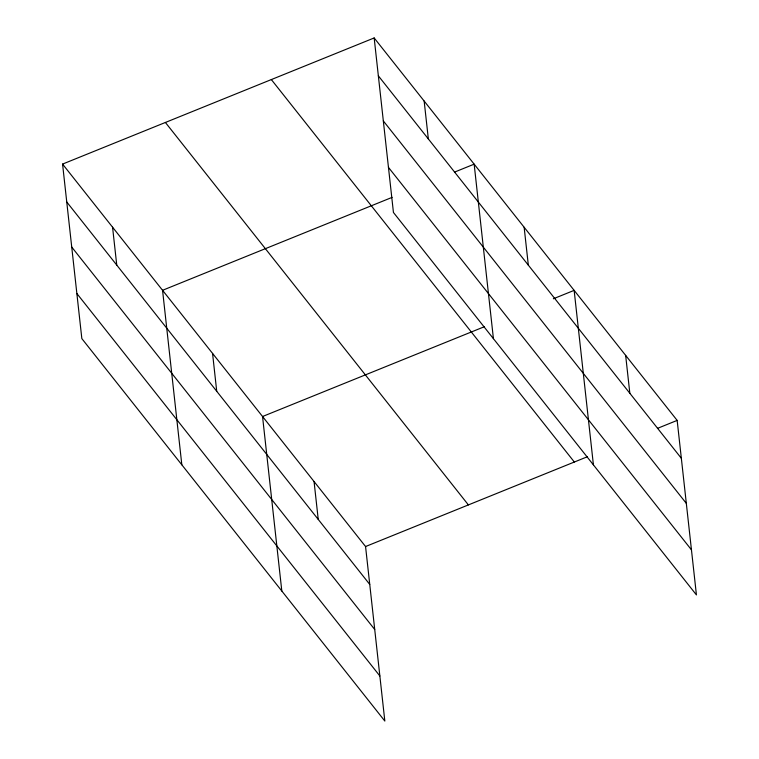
<?xml version="1.0" encoding="UTF-8"?>
<svg xmlns="http://www.w3.org/2000/svg" width="759" height="759" viewBox="0 0 759 759"><rect width="100%" height="100%" fill="white"/><g stroke="black" fill="none" stroke-linecap="round" stroke-linejoin="round"><path stroke-width="1.14" d="M62.57 164.086L365.563 546.537L384.832 721.05L81.839 338.599L62.57 164.086L374.168 37.95L677.161 420.401L696.43 594.914L393.437 212.463L374.168 37.95M392.109 197.368L162.559 290.299L181.828 464.812M454.47 172.132L474.157 164.162L493.426 338.666M484.441 326.683L262.548 416.511L281.817 591.014M553.358 298.78L574.146 290.365L593.415 464.878M365.563 546.537L587.466 456.709M657.474 428.37L677.161 420.401M378.352 75.843L681.345 458.294M383.333 120.928L686.326 503.378M388.456 167.378L691.449 549.829M271.342 79.572L574.335 462.022M165.396 122.465L468.388 504.915M66.754 201.979L369.747 584.43M71.735 247.064L374.728 629.515M76.858 293.515L379.851 675.965M625.653 355.383L629.837 393.276M524.146 227.264L528.33 265.157M424.158 101.051L428.342 138.944M314.055 481.519L318.239 519.412M212.558 353.4L216.732 391.293M112.569 227.197L116.753 265.09"/></g></svg>
